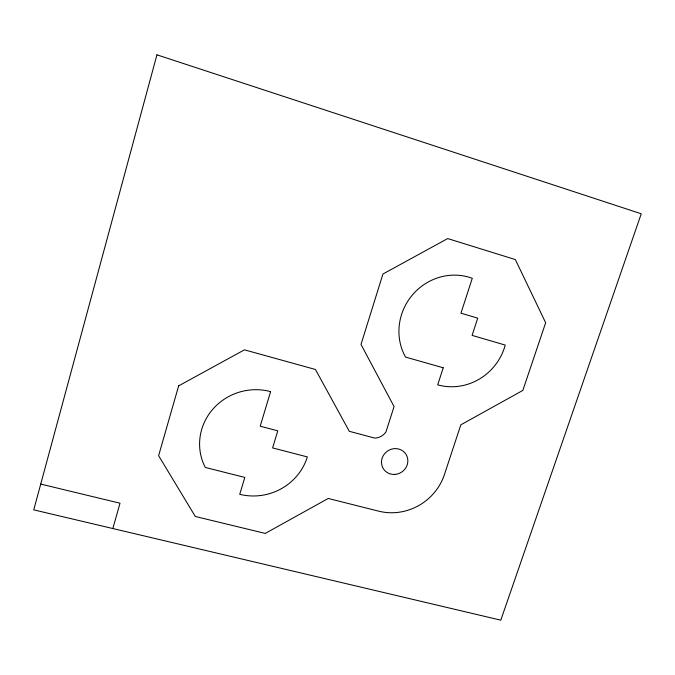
<?xml version="1.0" encoding="UTF-8"?>
<svg xmlns="http://www.w3.org/2000/svg" width="675" height="675" viewBox="0 0 675 675"><rect width="100%" height="100%" fill="white"/><g stroke="black" fill="none" stroke-linecap="round" stroke-linejoin="round"><path stroke-width="1.01" d="M112.843 528.542L120.015 503.212L40.728 484.076M270.599 391.635L260.204 426.212L277.788 430.827L272.599 447.913L307.353 456.924A55.24 52.954 -16.7 0 1 239.735 494.319L244.814 477.419L205.276 467.454A55.24 52.954 -16.7 0 1 212.633 409.421A55.24 52.954 -16.7 0 1 270.574 391.627M156.938 54.827L33.75 509.861L500.791 620.173L641.25 213.773L156.938 54.827M178.647 385.864L158.608 455.693L195.303 516.476L265.25 533.419L328.227 498.454L378.726 511.178A53.654 50.743 -34.8 0 0 444.403 474.609L460.822 424.845L522.838 390.412L545.662 322.743L515.337 259.571L447.685 238.57L382.936 274.025L360.998 344.427L394.057 406.569L385.957 431.949A13.542 12.943 -35.2 0 1 374.819 438.117L349.304 431.317L315.427 369.478L244.451 349.836L178.647 385.864M443.23 367.791L437.704 384.834A54.709 52.211 -52.9 0 0 505.246 345.085L472.087 335.391L477.731 318.153L460.958 313.183L472.281 278.302A54.768 52.312 -53.3 0 0 412.417 294.958A54.768 52.312 -53.3 0 0 405.515 357.075L443.23 367.791M394.942 474.415A13.416 12.682 -34.8 0 0 405.953 454.267A13.416 12.682 -34.8 0 0 383.138 455.878A13.416 12.682 -34.8 0 0 394.942 474.415"/></g></svg>
